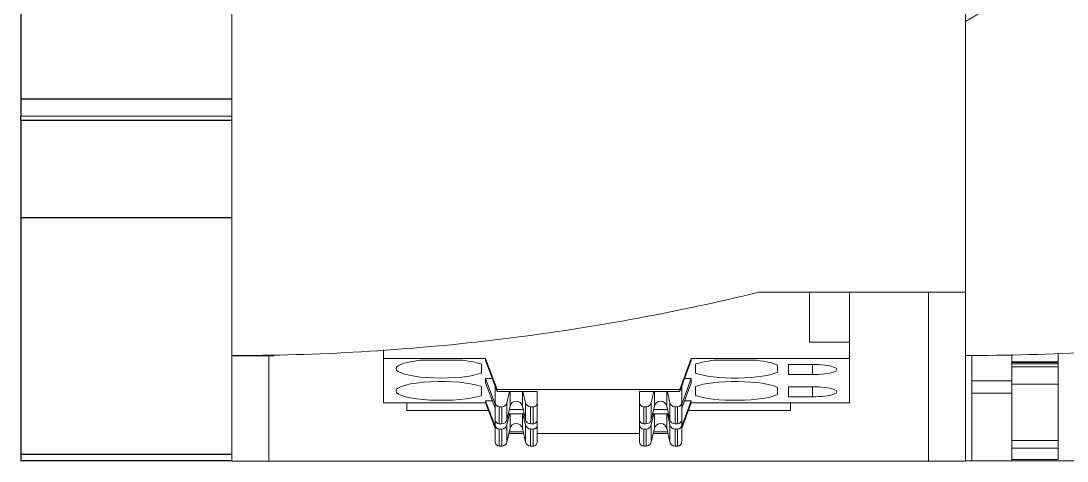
# Model space of a CAD drawing. Header units: millimetres. Extents: x 1359 to 3577, y 1333 to 3557.
# Drawn here: x 2756.57 to 2806.19, y 3183.08 to 3203.95 of the extents above; entities that cross this region are included whole.
import ezdxf

# ---------------------------------------------------------------- set-up
doc = ezdxf.new("R2010")
doc.units = ezdxf.units.MM
doc.set_wipeout_variables(frame=1)
doc.layers.add('000-PI-Oprema', color=30, linetype='Continuous', lineweight=5)
doc.layers.add('002-PI-Kabelska kanalica', color=150, linetype='Continuous')

# ---------------------------------------------------------------- blocks, each defined once
blk = doc.blocks.new('S7-1500 DQ HF - 6ES7522-1BL01-0AB0')
blk.add_wipeout([(0, 147), (34.8, 147), (34.8, 0), (0, 0)])
at = {"layer": '000-PI-Oprema', "color": 0, "linetype": 'ByBlock', "lineweight": 0}
for p, q in [((0.301, 5), (0, 5)), ((0.3, 4.988), (0.3, 3.795)), ((2.2, 5.049), (2.2, 3.795)), ((4.4, 4.701), (4.4, 5.066)), ((0, 4.919), (0, 0)), ((2.2, 4.701), (4.4, 4.701)), ((4.4, 4.671), (2.2, 4.671)), ((4.4, 4.665), (2.2, 4.665)), ((4.4, 4.6), (2.2, 4.6)), ((4.4, 4.665), (4.4, 4.671)), ((4.4, 4.6), (4.4, 4.665)), ((4.4, 4.6), (4.4, 4.463)), ((4.4, 4.463), (2.2, 4.463)), ((4.4, 4.463), (4.4, 3.638)), ((0.3, 3.209), (0.3, 3.795)), ((2.2, 3.795), (0.3, 3.795)), ((2.2, 3.209), (2.2, 3.795)), ((4.4, 3.638), (2.2, 3.638)), ((4.4, 3.638), (4.4, 0.973)), ((2.2, 3.209), (0.3, 3.209)), ((4.4, 0.973), (2.2, 0.973)), ((2.2, 0.606), (2.2, 0.076)), ((4.4, 0.606), (2.2, 0.606)), ((4.4, 0.973), (4.4, 0.606)), ((4.4, 0.606), (4.4, 0.076)), ((1.941, 0), (0, 0)), ((0.3, 0.012), (2.2, 0.012)), ((2.2, 0.012), (0.3, 0.012)), ((32.6, 0.076), (1.941, 0)), ((2.2, 0.076), (4.4, 0.076)), ((4.4, 0.076), (2.2, 0.076)), ((4.4, 0.076), (4.4, 0.076))]:
    blk.add_line(p, q, dxfattribs=at)
for points in [[(4.35, 23.299), (2.9, 22.483), (1.45, 21.666), (0, 20.849)], [(0.3, 0.012), (0.3, 0.053), (0.3, 0.343), (0.3, 1.408), (0.3, 2.538), (0.3, 3.209)], [(2.2, 0.012), (2.2, 0.024), (2.2, 0.045), (2.2, 0.076)]]:
    blk.add_open_spline(points, degree=3, dxfattribs=at)
for points, knots in [([(0, 20.849), (0, 19.341), (0, 16.091), (0, 10.808), (0, 7.033), (0, 5)], [0, 0, 0, 0, 0.285532, 0.615204, 1, 1, 1, 1]), ([(0.301, 5), (2.389, 5.006), (4.469, 5.074), (8.615, 5.331), (10.681, 5.521), (14.797, 6.021), (16.848, 6.331), (20.935, 7.074), (22.971, 7.506), (25, 8)], [0, 0, 0, 0, 0.25, 0.25, 0.5, 0.5, 0.75, 0.75, 1, 1, 1, 1]), ([(2.2, 0.606), (2.2, 0.841), (2.2, 1.518), (2.2, 2.538), (2.2, 3.209)], [0, 0, 0, 0, 0.445928, 1, 1, 1, 1])]:
    blk.add_open_spline(points, degree=3, knots=knots, dxfattribs=at)
blk = doc.blocks.new('6ES7590-1AB60-0AA0-montažna za 1500')
for p, q in [((46179.794, 47032.387), (46179.794, 47014.85)), ((46179.794, 47014.85), (46179.794, 47014.35)), ((46379.794, 47014.85), (46179.794, 47014.85)), ((46179.794, 47014.35), (46179.794, 47014.302)), ((46179.794, 47014.302), (46179.794, 47014.029)), ((46379.794, 47014.166), (46179.794, 47014.029)), ((46179.794, 47013.855), (46179.794, 47014.029)), ((46179.794, 47013.855), (46179.794, 47012.104)), ((46179.794, 47013.855), (46379.794, 47013.855)), ((46179.794, 47012.104), (46179.794, 47011.995)), ((46179.794, 47011.994), (46179.794, 47011.995)), ((46179.794, 47011.994), (46179.794, 47011.96)), ((46179.794, 47011.96), (46179.794, 47011.852)), ((46179.794, 47011.85), (46179.794, 47011.852)), ((46179.794, 47011.85), (46179.794, 47011.816)), ((46179.794, 47011.816), (46179.794, 47011.708)), ((46179.794, 47011.708), (46179.794, 47011.706)), ((46179.794, 47011.706), (46179.794, 47011.672)), ((46179.794, 47011.672), (46179.794, 47011.564)), ((46179.794, 47011.563), (46179.794, 47011.564)), ((46179.794, 47011.563), (46179.794, 47011.529)), ((46179.794, 47011.529), (46179.794, 47011.421)), ((46179.794, 47011.419), (46179.794, 47011.421)), ((46179.794, 47011.419), (46179.794, 47011.385)), ((46179.794, 47011.385), (46179.794, 47011.277)), ((46179.794, 47011.276), (46179.794, 47011.277)), ((46179.794, 47011.276), (46179.794, 47011.242)), ((46179.794, 47011.242), (46179.794, 47011.134)), ((46179.794, 47011.132), (46179.794, 47011.134)), ((46179.794, 47011.132), (46179.794, 47011.098)), ((46179.794, 47011.098), (46179.794, 47010.99)), ((46179.794, 47010.99), (46179.794, 47010.988)), ((46179.794, 47010.988), (46179.794, 47010.955)), ((46179.794, 47010.955), (46179.794, 47010.73)), ((46179.794, 47010.73), (46179.794, 47010.457)), ((46179.794, 47010.457), (46179.794, 47010.345)), ((46179.794, 47010.345), (46179.794, 47010.209)), ((46179.794, 47010.209), (46179.794, 47009.217)), ((46179.794, 47009.217), (46179.794, 46997.987)), ((46379.794, 47009.217), (46179.794, 47009.217)), ((46179.794, 46997.987), (46179.794, 46997.687)), ((46379.794, 46997.987), (46179.794, 46997.987)), ((46379.794, 46997.687), (46179.794, 46997.687))]:
    blk.add_line(p, q)
blk = doc.blocks.new('IM 155-5 PN ST - 6ES7155-5AA01-0AB0')
blk.add_wipeout([(0, 147.007), (34.8, 147.007), (34.8, 0), (0, 0)])
at = {"color": 0, "linetype": 'ByBlock', "lineweight": 0, "ltscale": 0.25}
blk.add_lwpolyline([(0, 147.007), (34.8, 147.007), (34.8, 0), (0, 0), (0, 147.007)], dxfattribs=at)
at = {"layer": '000-PI-Oprema', "color": 0, "linetype": 'ByBlock', "lineweight": 0}
for p, q in [((27.395, 8.007), (27.395, 5.643)), ((29.295, 5.643), (29.295, 8.007)), ((33.044, 0), (33.044, 8.016)), ((34.8, 7.957), (34.8, 0)), ((27.395, 5.643), (29.295, 5.643)), ((29.295, 5.643), (29.295, 4.861)), ((0.301, 5.007), (0, 5.007)), ((0.301, 5.007), (0, 5.007)), ((2, 5), (0, 5)), ((1.756, 5), (1.756, 0)), ((2, 5), (2, 5.046)), ((7.195, 4.861), (7.195, 5.271)), ((0, 4.952), (0, 0)), ((12.04, 4.861), (7.195, 4.861)), ((7.195, 4.861), (7.195, 2.769)), ((8.933, 4.78), (10.946, 4.78)), ((11.84, 4.594), (11.84, 4.175)), ((12.04, 4.861), (12.04, 4.769)), ((12.586, 3.394), (12.04, 4.861)), ((12.586, 3.302), (12.04, 4.769)), ((21.79, 4.861), (21.244, 3.394)), ((21.79, 4.769), (21.244, 3.302)), ((21.79, 4.861), (21.79, 4.769)), ((29.295, 4.861), (21.79, 4.861)), ((21.99, 4.175), (21.99, 4.594)), ((22.883, 4.78), (24.896, 4.78)), ((25.89, 4.549), (25.89, 4.221)), ((26.4, 4.582), (26.4, 4.104)), ((27.55, 4.582), (26.4, 4.582)), ((27.55, 4.582), (27.55, 4.104)), ((29.295, 4.861), (29.295, 2.769)), ((26.4, 4.104), (27.55, 4.104)), ((11.84, 3.538), (11.84, 3.119)), ((12.04, 3.917), (12.49, 2.707)), ((12.04, 3.917), (12.04, 3.713)), ((12.357, 3.917), (12.04, 3.917)), ((12.49, 2.504), (12.04, 3.713)), ((12.49, 3.56), (12.49, 2.773)), ((21.34, 2.707), (21.79, 3.917)), ((21.79, 3.713), (21.34, 2.504)), ((21.34, 3.56), (21.34, 2.773)), ((21.79, 3.917), (21.472, 3.917)), ((21.79, 3.917), (21.79, 3.713)), ((21.99, 3.538), (21.99, 3.119)), ((25.89, 3.164), (25.89, 3.492)), ((26.4, 3.526), (26.4, 3.048)), ((27.55, 3.526), (26.4, 3.526)), ((27.55, 3.526), (27.55, 3.048)), ((21.244, 3.394), (12.586, 3.394)), ((12.586, 3.394), (12.586, 3.302)), ((14.49, 3.302), (12.586, 3.302)), ((13.048, 2.769), (13.169, 3.302)), ((13.197, 2.612), (13.197, 3.302)), ((13.782, 2.612), (13.782, 3.302)), ((13.81, 3.302), (13.931, 2.769)), ((14.49, 3.281), (14.49, 3.302)), ((14.49, 2.773), (14.49, 3.281)), ((21.244, 3.302), (19.34, 3.302)), ((19.34, 3.302), (19.34, 3.281)), ((19.34, 2.773), (19.34, 3.281)), ((20.019, 3.302), (19.898, 2.769)), ((20.047, 2.612), (20.047, 3.302)), ((20.632, 2.612), (20.632, 3.302)), ((20.781, 2.769), (20.66, 3.302)), ((21.244, 3.394), (21.244, 3.302)), ((26.4, 3.048), (27.55, 3.048)), ((12.04, 2.769), (7.195, 2.769)), ((8.3, 2.4), (8.3, 2.769)), ((12.04, 2.861), (12.49, 1.651)), ((12.04, 2.861), (12.04, 2.769)), ((12.357, 2.861), (12.04, 2.861)), ((12.49, 1.56), (12.04, 2.769)), ((12.49, 1.962), (12.49, 2.773)), ((12.69, 1.766), (12.69, 2.577)), ((12.69, 2.577), (12.804, 2.577)), ((12.804, 1.766), (12.804, 2.577)), ((13.048, 1.958), (13.048, 2.769)), ((13.048, 1.958), (13.197, 2.612)), ((13.782, 2.612), (13.931, 1.958)), ((13.931, 1.958), (13.931, 2.769)), ((14.175, 1.766), (14.175, 2.577)), ((14.175, 2.577), (14.29, 2.577)), ((14.29, 1.766), (14.29, 2.577)), ((14.49, 1.962), (14.49, 2.773)), ((19.34, 1.962), (19.34, 2.773)), ((19.654, 2.577), (19.54, 2.577)), ((19.54, 1.766), (19.54, 2.577)), ((19.654, 1.766), (19.654, 2.577)), ((19.898, 1.958), (19.898, 2.769)), ((20.047, 2.612), (19.898, 1.958)), ((20.781, 1.958), (20.632, 2.612)), ((20.781, 1.958), (20.781, 2.769)), ((21.025, 1.766), (21.025, 2.577)), ((21.14, 2.577), (21.025, 2.577)), ((21.14, 1.766), (21.14, 2.577)), ((21.34, 1.651), (21.79, 2.861)), ((21.34, 1.962), (21.34, 2.773)), ((21.79, 2.769), (21.34, 1.56)), ((21.79, 2.861), (21.472, 2.861)), ((21.79, 2.861), (21.79, 2.769)), ((29.295, 2.769), (21.79, 2.769)), ((26.5, 2.4), (26.5, 2.769)), ((8.3, 2.4), (12.177, 2.4)), ((13.048, 1.712), (13.169, 2.246)), ((13.865, 2.246), (13.114, 2.246)), ((13.16, 2.45), (13.819, 2.45)), ((13.197, 2.246), (13.197, 1.556)), ((13.782, 2.246), (13.782, 1.556)), ((13.81, 2.246), (13.931, 1.712)), ((20.019, 2.246), (19.898, 1.712)), ((20.716, 2.246), (19.964, 2.246)), ((20.01, 2.45), (20.669, 2.45)), ((20.047, 2.246), (20.047, 1.556)), ((20.632, 2.246), (20.632, 1.556)), ((20.781, 1.712), (20.66, 2.246)), ((21.652, 2.4), (26.5, 2.4)), ((12.49, 1.962), (12.49, 1.716)), ((12.49, 1.716), (12.49, 0.906)), ((12.69, 1.766), (12.804, 1.766)), ((12.69, 1.521), (12.804, 1.521)), ((12.69, 1.521), (12.69, 0.71)), ((12.804, 1.521), (12.804, 0.71)), ((13.048, 1.712), (13.048, 0.902)), ((13.048, 0.902), (13.197, 1.556)), ((13.782, 1.556), (13.931, 0.902)), ((13.931, 1.712), (13.931, 0.902)), ((14.175, 1.766), (14.29, 1.766)), ((14.175, 1.521), (14.29, 1.521)), ((14.175, 1.521), (14.175, 0.71)), ((14.29, 1.521), (14.29, 0.71)), ((14.49, 1.716), (14.49, 1.962)), ((14.49, 1.716), (14.49, 0.906)), ((19.34, 1.716), (19.34, 1.962)), ((19.34, 1.716), (19.34, 0.906)), ((19.654, 1.766), (19.54, 1.766)), ((19.654, 1.521), (19.54, 1.521)), ((19.54, 1.521), (19.54, 0.71)), ((19.654, 1.521), (19.654, 0.71)), ((19.898, 1.712), (19.898, 0.902)), ((20.047, 1.556), (19.898, 0.902)), ((20.781, 0.902), (20.632, 1.556)), ((20.781, 1.712), (20.781, 0.902)), ((21.14, 1.766), (21.025, 1.766)), ((21.14, 1.521), (21.025, 1.521)), ((21.025, 1.521), (21.025, 0.71)), ((21.14, 1.521), (21.14, 0.71)), ((21.34, 1.962), (21.34, 1.716)), ((21.34, 1.716), (21.34, 0.906)), ((13.84, 1.302), (13.139, 1.302)), ((13.16, 1.393), (13.819, 1.393)), ((19.34, 1.302), (14.49, 1.302)), ((20.69, 1.302), (19.989, 1.302)), ((20.01, 1.393), (20.669, 1.393)), ((12.69, 0.71), (12.804, 0.71)), ((14.175, 0.71), (14.29, 0.71)), ((19.654, 0.71), (19.54, 0.71)), ((21.14, 0.71), (21.025, 0.71)), ((1.756, 0), (0, 0)), ((33.044, 0), (1.756, 0)), ((34.8, 0), (33.044, 0))]:
    blk.add_line(p, q, dxfattribs=at)
for centre, major_axis, ratio, start_param, end_param in [((9.94, 4.385), (-2.15, 0), 0.207912, 5.199431, 8.937736), ((9.94, 4.385), (-2.15, 0), 0.207912, 3.628635, 4.225347), ((23.89, 4.385), (-2.15, 0), 0.207912, 5.199431, 5.796143), ((23.89, 4.385), (-2.15, 0), 0.207912, 3.517343, 4.225347), ((27.55, 4.343), (1.15, 0), 0.207912, 4.712389, 7.853982), ((23.89, 4.385), (-2.15, 0), 0.207912, 0.487042, 2.765842), ((9.94, 3.328), (-2.15, 0), 0.207912, 3.628635, 8.937736), ((23.89, 3.328), (2.15, 0), 0.207912, 0.37575, 2.65455), ((27.55, 3.287), (1.15, 0), 0.207912, 4.712389, 7.853982), ((23.89, 3.328), (2.15, 0), 0.207912, 3.628635, 5.907435), ((12.69, 2.773), (-0.2, 0), 0.978148, 0, 1.570796), ((12.804, 2.822), (-0.25, 0), 0.978148, 1.570796, 2.923426), ((13.49, 2.549), (0.3, 0), 0.978148, 0.218166, 2.923426), ((14.175, 2.822), (-0.25, 0), 0.978148, 0.218166, 1.570796), ((14.29, 2.773), (-0.2, 0), 0.978148, 1.570796, 3.141593), ((19.54, 2.773), (0.2, 0), 0.978148, 3.141593, 4.712389), ((19.654, 2.822), (0.25, 0), 0.978148, 4.712389, 6.065019), ((20.34, 2.549), (-0.3, 0), 0.978148, 3.359759, 6.065019), ((21.025, 2.822), (0.25, 0), 0.978148, 3.359759, 4.712389), ((21.14, 2.773), (0.2, 0), 0.978148, 4.712389, 6.283185), ((12.69, 1.962), (-0.2, 0), 0.978148, 0, 1.570796), ((12.69, 1.716), (-0.2, 0), 0.978148, 0, 1.570796), ((12.804, 2.011), (-0.25, 0), 0.978148, 1.570796, 2.923426), ((12.804, 1.765), (-0.25, 0), 0.978148, 1.570796, 2.923426), ((13.49, 1.492), (0.3, 0), 0.978148, 0.218166, 2.923426), ((14.175, 2.011), (-0.25, 0), 0.978148, 0.218166, 1.570796), ((14.175, 1.765), (-0.25, 0), 0.978148, 0.218166, 1.570796), ((14.29, 1.962), (-0.2, 0), 0.978148, 1.570796, 3.141593), ((14.29, 1.716), (-0.2, 0), 0.978148, 1.570796, 3.141593), ((19.54, 1.962), (0.2, 0), 0.978148, 3.141593, 4.712389), ((19.54, 1.716), (0.2, 0), 0.978148, 3.141593, 4.712389), ((19.654, 2.011), (0.25, 0), 0.978148, 4.712389, 6.065019), ((19.654, 1.765), (0.25, 0), 0.978148, 4.712389, 6.065019), ((20.34, 1.492), (-0.3, 0), 0.978148, 3.359759, 6.065019), ((21.025, 2.011), (0.25, 0), 0.978148, 3.359759, 4.712389), ((21.025, 1.765), (0.25, 0), 0.978148, 3.359759, 4.712389), ((21.14, 1.962), (0.2, 0), 0.978148, 4.712389, 6.283185), ((21.14, 1.716), (0.2, 0), 0.978148, 4.712389, 6.283185), ((12.69, 0.906), (-0.2, 0), 0.978148, 0, 1.570796), ((12.804, 0.954), (-0.25, 0), 0.978148, 1.570796, 2.923426), ((14.175, 0.954), (-0.25, 0), 0.978148, 0.218166, 1.570796), ((14.29, 0.906), (-0.2, 0), 0.978148, 1.570796, 3.141593), ((19.54, 0.906), (0.2, 0), 0.978148, 3.141593, 4.712389), ((19.654, 0.954), (0.25, 0), 0.978148, 4.712389, 6.065019), ((21.025, 0.954), (0.25, 0), 0.978148, 3.359759, 4.712389), ((21.14, 0.906), (0.2, 0), 0.978148, 4.712389, 6.283185)]:
    blk.add_ellipse(centre, major_axis=major_axis, ratio=ratio, start_param=start_param, end_param=end_param, dxfattribs=at)
for points, knots in [([(34.8, 8.007), (34.8, 8.859), (34.8, 10.524), (34.8, 12.857), (34.8, 14.973), (34.8, 17.743), (34.8, 21.643), (34.8, 27.557), (34.8, 37.017), (34.8, 50.127), (34.8, 67.357), (34.8, 85.999), (34.8, 103.048), (34.8, 118.245), (34.8, 128.598), (34.8, 136.94), (34.8, 141.966), (34.8, 145.414), (34.8, 147.007)], [0, 0, 0, 0, 0.018357, 0.035822, 0.050221, 0.063898, 0.09543, 0.134182, 0.191169, 0.299064, 0.416456, 0.562341, 0.701008, 0.784589, 0.890964, 0.925157, 0.965428, 1, 1, 1, 1]), ([(25, 8.007), (22.971, 7.513), (20.935, 7.08), (16.848, 6.338), (12.747, 5.717), (8.616, 5.338), (4.47, 5.081), (2.389, 5.013), (0.301, 5.007)], [0, 0, 0, 0, 0.25, 0.25, 0.5, 0.75, 0.75, 1, 1, 1, 1])]:
    blk.add_open_spline(points, degree=3, knots=knots, dxfattribs=at)
for points, degree in [([(34.8, 8.007), (25, 8.007)], 1), ([(0.301, 5.007), (0.301, 5.007), (0.301, 5.007), (0.301, 5.007)], 3)]:
    blk.add_open_spline(points, degree=degree, dxfattribs=at)

msp = doc.modelspace()

# ---------------------------------------------------------------- block references
msp.add_blockref('6ES7590-1AB60-0AA0-montažna za 1500', (-43423.223, -43814.604))

# ---------------------------------------------------------------- next in the draw order: block references
at = {"layer": '002-PI-Kabelska kanalica', "color": 0, "linetype": 'ByBlock', "lineweight": 0}
msp.add_blockref('S7-1500 DQ HF - 6ES7522-1BL01-0AB0', (2801.371, 3183.083), dxfattribs=at)

# ---------------------------------------------------------------- next in the draw order: block references
msp.add_blockref('IM 155-5 PN ST - 6ES7155-5AA01-0AB0', (2766.571, 3183.076), dxfattribs=at)

doc.saveas('drawing.dxf')
